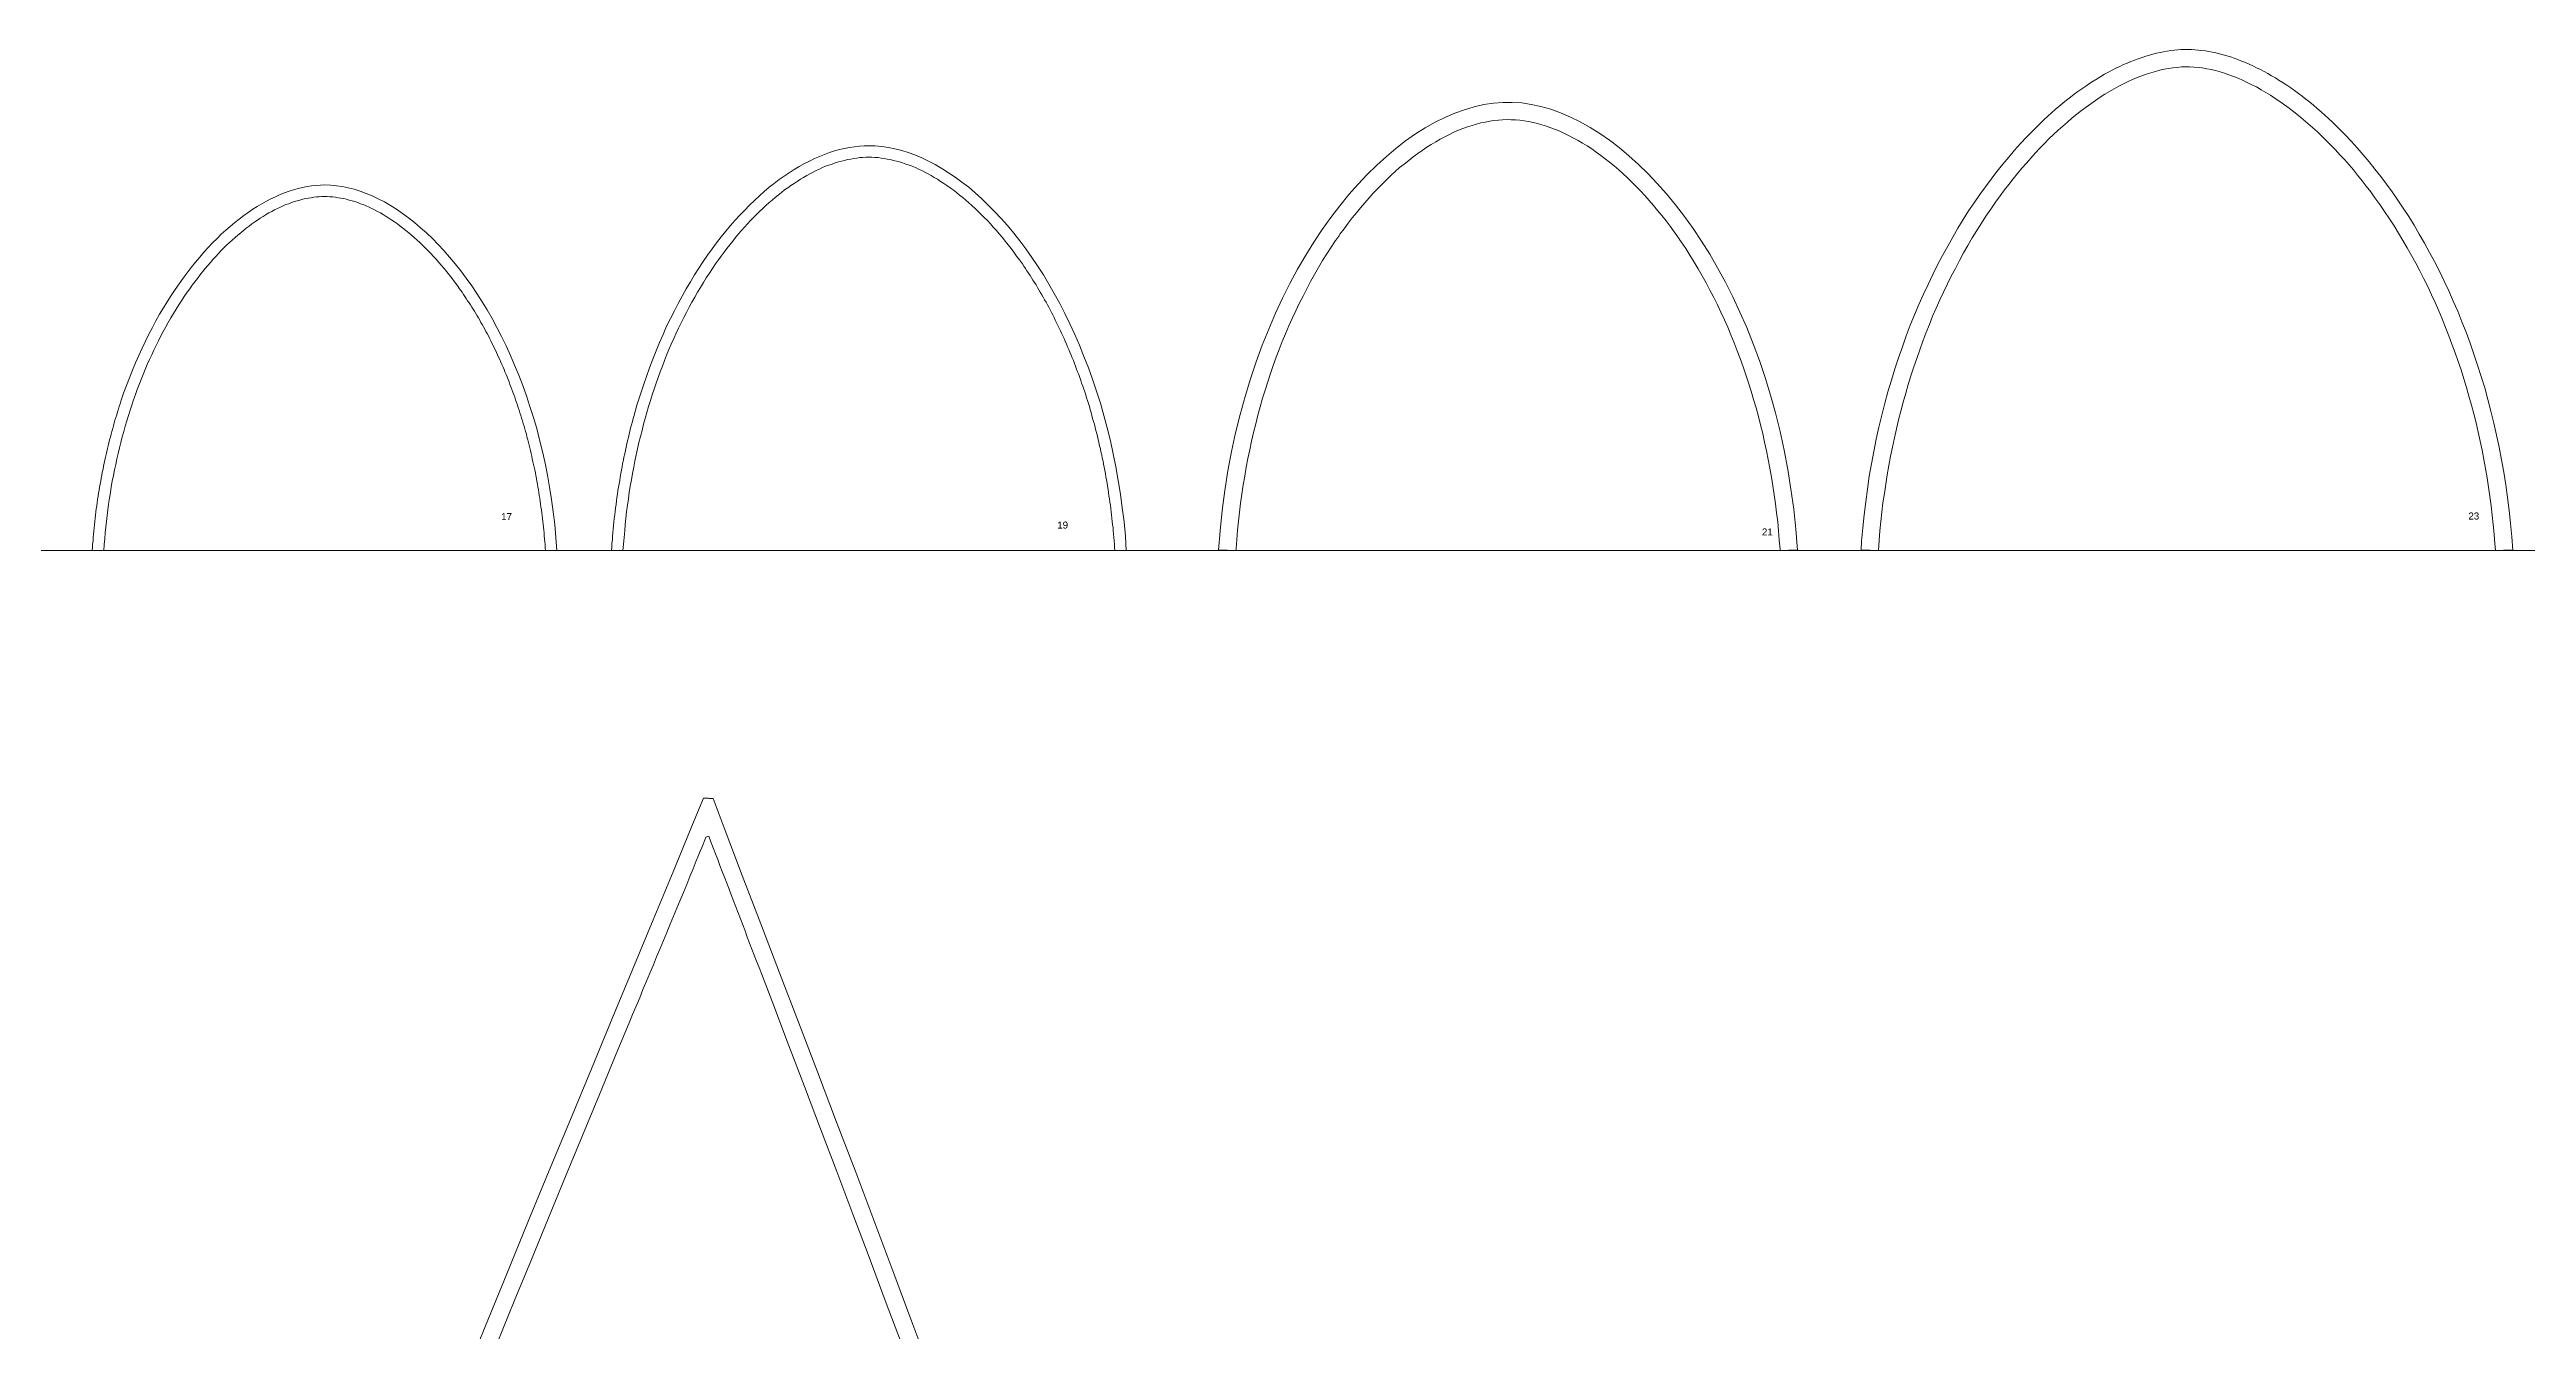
# Model space of a CAD drawing. Header units: inches. Extents: x -11188 to 11060, y -18103 to 6291.
# Drawn here: x -591 to 696, y 76 to 741 of the extents above; entities that cross this region are included whole.
import ezdxf

# ---------------------------------------------------------------- set-up
doc = ezdxf.new("R2010")
doc.units = ezdxf.units.IN
doc.header["$MEASUREMENT"] = 0
for name, color, linetype, lineweight in [('NAILERS', 7, 'Continuous', 9), ('SECT-ELEV_dwg', 8, 'Continuous', 9), ('SPIRE', 7, 'Continuous', 9)]:
    doc.layers.add(name, color=color, linetype=linetype, lineweight=lineweight)
doc.styles.add('Arial_9', font='arial.ttf', dxfattribs={"height": 3.644473})

# ---------------------------------------------------------------- blocks, each defined once
blk = doc.blocks.new('SECT-ELEV_dwg-315180-Level 1')
at = {"lineweight": 9}
blk.add_line((-2118.2, 481.1), (11059.8, 481.1), dxfattribs=at)
at = {"layer": 'NAILERS', "flags": 128}
for points in [[(688.9, 481.4), (688.4, 488.3), (687.7, 495.2), (687, 502), (686.2, 508.7), (685.2, 515.3), (684.2, 521.9), (683, 528.3), (681.8, 534.8), (680.5, 541.1), (679, 547.3), (677.5, 553.5), (675.9, 559.6), (674.3, 565.6), (672.5, 571.6), (670.6, 577.4), (668.7, 583.2), (666.7, 588.9), (664.6, 594.5), (662.5, 600), (660.3, 605.4), (658, 610.7), (655.6, 616), (653.2, 621.1), (650.8, 626.2), (648.2, 631.2), (645.7, 636), (643, 640.8), (640.3, 645.5), (637.6, 650.1), (634.8, 654.6), (632, 658.9), (629.1, 663.2), (626.2, 667.4), (623.3, 671.5), (620.3, 675.4), (617.3, 679.3), (614.2, 683.1), (611.2, 686.7), (608.1, 690.3), (604.9, 693.7), (601.8, 697), (599, 699.8), (597.1, 701.8), (595.2, 703.6), (593.2, 705.5), (591.3, 707.3), (589.3, 709), (587.3, 710.7), (585.4, 712.4), (583.4, 714), (581.4, 715.6), (579.4, 717.1), (577.5, 718.6), (575.5, 720), (573.5, 721.4), (571.5, 722.8), (569.6, 724.1), (567.6, 725.3), (565.6, 726.6), (563.6, 727.7), (561.7, 728.9), (559.7, 729.9), (557.8, 731), (555.8, 731.9), (553.8, 732.9), (551.9, 733.8), (550, 734.6), (548, 735.4), (546.1, 736.1), (544.2, 736.8), (542.3, 737.5), (540.4, 738.1), (538.5, 738.6), (536.6, 739.1), (534.7, 739.6), (532.9, 740), (531, 740.3), (529.2, 740.6), (527.3, 740.9), (525.5, 741.1), (523.7, 741.2), (521.9, 741.3), (520.2, 741.3), (518.4, 741.3), (516.6, 741.3), (514.8, 741.2), (513, 741), (511.2, 740.8), (509.4, 740.5), (507.5, 740.2), (505.7, 739.8), (503.8, 739.4), (501.9, 739), (500.1, 738.4), (498.2, 737.9), (496.3, 737.3), (494.3, 736.6), (492.4, 735.9), (490.5, 735.1), (488.6, 734.3), (486.6, 733.5), (484.7, 732.6), (482.7, 731.6), (480.8, 730.6), (478.8, 729.6), (476.8, 728.5), (474.9, 727.3), (472.9, 726.2), (470.9, 724.9), (468.9, 723.7), (467, 722.3), (465, 721), (463, 719.6), (461, 718.1), (459.1, 716.6), (457.1, 715.1), (455.1, 713.5), (453.1, 711.8), (451.2, 710.2), (449.2, 708.4), (447.3, 706.7), (445.3, 704.9), (443.4, 703), (441.4, 701.1), (439.5, 699.2), (436.3, 695.9), (433.2, 692.6), (430.1, 689.1), (427, 685.5), (423.9, 681.8), (420.9, 678), (417.9, 674.1), (414.9, 670.1), (412, 666), (409.1, 661.8), (406.2, 657.5), (403.4, 653.1), (400.6, 648.6), (397.9, 643.9), (395.3, 639.2), (392.6, 634.4), (390.1, 629.5), (387.6, 624.5), (385.1, 619.4), (382.7, 614.3), (380.4, 609), (378.1, 603.6), (375.9, 598.2), (373.8, 592.6), (371.8, 587), (369.8, 581.3), (367.9, 575.5), (366.1, 569.6), (364.3, 563.6), (362.7, 557.6), (361.1, 551.5), (359.6, 545.3), (358.2, 539), (356.9, 532.6), (355.7, 526.2), (354.6, 519.7), (353.6, 513.1), (352.7, 506.4), (351.9, 499.7), (351.2, 492.9), (350.6, 486), (350.3, 481.4), (350.3, 481.4), (350.4, 481.4), (350.5, 481.4), (350.6, 481.4), (350.7, 481.4), (350.9, 481.4), (351, 481.4), (351.2, 481.4), (351.4, 481.4), (351.7, 481.4), (351.9, 481.4), (352.2, 481.3), (352.5, 481.3), (352.8, 481.3), (353.1, 481.3), (353.4, 481.3), (353.7, 481.3), (354, 481.3), (354.3, 481.3), (354.6, 481.3), (355, 481.3), (355.3, 481.2), (355.6, 481.2), (355.9, 481.2), (356.2, 481.2), (356.5, 481.2), (356.8, 481.2), (357.1, 481.2), (357.4, 481.2), (357.7, 481.2), (357.9, 481.2), (358.1, 481.1), (358.4, 481.1), (358.6, 481.1), (358.7, 481.1), (358.9, 481.1), (359, 481.1), (359.1, 481.1), (359.2, 481.1), (359.3, 481.1), (359.3, 481.1), (359.3, 481.1), (359.3, 481.1), (359.3, 481.1), (359.3, 481.1), (359.3, 481.1), (359.3, 481.2), (359.3, 481.2), (359.3, 481.2), (359.3, 481.2), (359.3, 481.2), (359.3, 481.2), (359.3, 481.2), (359.3, 481.2), (359.3, 481.2), (359.3, 481.2), (359.3, 481.2), (359.3, 481.2), (359.3, 481.2), (359.3, 481.2), (359.3, 481.3), (359.3, 481.3), (359.3, 481.3), (359.3, 481.3), (359.3, 481.3), (359.3, 481.3), (359.3, 481.3), (359.3, 481.3), (359.3, 481.3), (359.3, 481.3), (359.3, 481.3), (359.3, 481.3), (359.3, 481.3), (359.3, 481.3), (359.3, 481.4), (359.3, 481.4), (359.3, 481.4), (359.3, 481.4), (359.3, 481.4), (359.3, 481.4), (359.3, 481.4), (359.3, 481.4), (359.3, 481.4), (359.7, 486.4), (360.1, 491.3), (360.6, 496.2), (361.1, 501.1), (361.7, 506), (362.4, 510.8), (363.1, 515.7), (363.9, 520.5), (364.7, 525.3), (365.6, 530.1), (366.6, 534.8), (367.6, 539.6), (368.7, 544.3), (369.8, 549), (371, 553.6), (372.2, 558.2), (373.5, 562.8), (374.8, 567.4), (376.2, 571.9), (377.7, 576.5), (379.2, 580.9), (380.8, 585.4), (382.4, 589.8), (384, 594.1), (385.8, 598.5), (387.5, 602.8), (389.4, 607), (391.2, 611.3), (393.2, 615.4), (395.2, 619.6), (397.2, 623.7), (399.3, 627.7), (401.4, 631.7), (403.6, 635.7), (405.8, 639.6), (408.1, 643.5), (410.4, 647.3), (412.8, 651.1), (415.2, 654.8), (417.7, 658.4), (420.2, 662.1), (422.6, 665.4), (424.8, 668.4), (427.1, 671.3), (429.3, 674.2), (431.6, 677), (433.9, 679.7), (436.2, 682.4), (438.5, 685), (440.8, 687.6), (443.2, 690.1), (445.6, 692.5), (447.9, 694.9), (450.3, 697.2), (452.7, 699.4), (455.1, 701.6), (457.5, 703.7), (460, 705.8), (462.4, 707.7), (464.8, 709.7), (467.2, 711.5), (469.7, 713.2), (472.1, 714.9), (474.5, 716.6), (477, 718.1), (479.4, 719.6), (481.8, 721), (484.2, 722.3), (486.6, 723.5), (489, 724.7), (491.4, 725.8), (493.8, 726.8), (496.2, 727.7), (498.5, 728.5), (500.8, 729.3), (503.2, 730), (505.5, 730.6), (507.8, 731.1), (510, 731.5), (512.3, 731.9), (514.5, 732.1), (516.7, 732.3), (518.9, 732.3), (521, 732.3), (523.2, 732.2), (525.4, 732), (527.6, 731.8), (529.9, 731.4), (532.2, 730.9), (534.5, 730.4), (536.8, 729.8), (539.1, 729.1), (541.4, 728.3), (543.8, 727.4), (546.2, 726.5), (548.5, 725.4), (550.9, 724.3), (553.3, 723.1), (555.7, 721.9), (558.2, 720.5), (560.6, 719.1), (563, 717.6), (565.4, 716), (567.9, 714.4), (570.3, 712.7), (572.7, 710.9), (575.2, 709), (577.6, 707.1), (580, 705.1), (582.4, 703), (584.8, 700.9), (587.2, 698.7), (589.6, 696.4), (592, 694.1), (594.4, 691.7), (596.8, 689.3), (599.1, 686.7), (601.4, 684.2), (603.8, 681.5), (606.1, 678.8), (608.3, 676.1), (610.6, 673.2), (612.8, 670.4), (615.1, 667.4), (617.3, 664.4), (619.8, 660.9), (622.3, 657.2), (624.8, 653.5), (627.2, 649.8), (629.5, 646), (631.8, 642.2), (634.1, 638.3), (636.3, 634.4), (638.5, 630.4), (640.6, 626.4), (642.7, 622.3), (644.7, 618.2), (646.6, 614), (648.6, 609.9), (650.4, 605.6), (652.2, 601.4), (654, 597), (655.7, 592.7), (657.3, 588.3), (658.9, 583.9), (660.5, 579.4), (662, 575), (663.4, 570.4), (664.8, 565.9), (666.1, 561.3), (667.4, 556.7), (668.6, 552.1), (669.8, 547.4), (670.9, 542.7), (671.9, 538), (672.9, 533.2), (673.8, 528.5), (674.7, 523.7), (675.5, 518.9), (676.3, 514.1), (677, 509.2), (677.6, 504.3), (678.2, 499.5), (678.7, 494.6), (679.2, 489.6), (679.6, 484.7), (679.9, 481.4), (679.9, 481.4), (679.9, 481.4), (679.9, 481.4), (679.9, 481.4), (679.9, 481.4), (679.9, 481.4), (679.9, 481.4), (679.9, 481.4), (679.9, 481.3), (679.9, 481.3), (679.9, 481.3), (679.9, 481.3), (679.9, 481.3), (679.9, 481.3), (679.9, 481.3), (679.9, 481.3), (679.9, 481.3), (679.9, 481.3), (679.9, 481.3), (679.9, 481.3), (679.9, 481.3), (679.9, 481.3), (679.9, 481.2), (679.9, 481.2), (679.9, 481.2), (679.9, 481.2), (679.9, 481.2), (679.9, 481.2), (679.9, 481.2), (679.9, 481.2), (679.9, 481.2), (679.9, 481.2), (679.9, 481.2), (679.9, 481.2), (679.9, 481.2), (679.9, 481.1), (679.9, 481.1), (679.9, 481.1), (679.9, 481.1), (679.9, 481.1), (679.9, 481.1), (679.9, 481.1), (679.9, 481.1), (680, 481.1), (680.1, 481.1), (680.2, 481.1), (680.3, 481.1), (680.5, 481.1), (680.7, 481.1), (680.9, 481.1), (681.1, 481.2), (681.3, 481.2), (681.6, 481.2), (681.9, 481.2), (682.1, 481.2), (682.4, 481.2), (682.7, 481.2), (683, 481.2), (683.4, 481.2), (683.7, 481.2), (684, 481.2), (684.3, 481.3), (684.6, 481.3), (685, 481.3), (685.3, 481.3), (685.6, 481.3), (685.9, 481.3), (686.2, 481.3), (686.5, 481.3), (686.8, 481.3), (687.1, 481.4), (687.3, 481.4), (687.6, 481.4), (687.8, 481.4), (688, 481.4), (688.2, 481.4), (688.4, 481.4), (688.5, 481.4), (688.6, 481.4), (688.7, 481.4), (688.8, 481.4), (688.9, 481.4)], [(317.2, 481.4), (316.4, 492.2), (315.3, 502.7), (313.9, 513.1), (312.2, 523.3), (310.3, 533.3), (308.2, 543), (305.8, 552.6), (303.3, 561.9), (300.5, 571), (297.5, 579.8), (294.3, 588.5), (290.9, 596.9), (287.4, 605), (283.7, 612.9), (279.8, 620.5), (275.8, 627.9), (271.7, 635), (267.4, 641.8), (263, 648.4), (258.5, 654.7), (253.9, 660.7), (249.2, 666.4), (244.4, 671.8), (239.6, 676.9), (234.7, 681.7), (229.7, 686.2), (224.7, 690.4), (219.6, 694.2), (214.6, 697.7), (209.5, 700.9), (204.4, 703.8), (199.3, 706.3), (194.2, 708.5), (189.1, 710.3), (184, 711.7), (179, 712.8), (174, 713.6), (169.1, 713.9), (164.3, 713.9), (159.3, 713.5), (154.4, 712.8), (149.3, 711.6), (144.3, 710.1), (139.2, 708.3), (134.1, 706.1), (129, 703.6), (123.9, 700.7), (118.8, 697.5), (113.7, 693.9), (108.7, 690), (103.7, 685.8), (98.7, 681.3), (93.8, 676.5), (89, 671.4), (84.2, 666), (79.5, 660.2), (74.9, 654.2), (70.4, 647.9), (66, 641.3), (61.8, 634.5), (57.6, 627.3), (53.6, 619.9), (49.8, 612.3), (46.1, 604.4), (42.6, 596.2), (39.2, 587.8), (36.1, 579.2), (33.1, 570.3), (30.3, 561.2), (27.7, 551.8), (25.4, 542.3), (23.3, 532.5), (21.4, 522.5), (19.8, 512.3), (18.4, 501.9), (17.3, 491.3), (16.5, 481.4), (16.6, 481.4), (16.6, 481.4), (16.7, 481.4), (16.8, 481.4), (17, 481.4), (17.1, 481.4), (17.3, 481.4), (17.6, 481.4), (17.8, 481.4), (18.1, 481.4), (18.3, 481.3), (18.6, 481.3), (19, 481.3), (19.3, 481.3), (19.6, 481.3), (19.9, 481.3), (20.3, 481.3), (20.6, 481.3), (21, 481.3), (21.3, 481.2), (21.7, 481.2), (22, 481.2), (22.4, 481.2), (22.7, 481.2), (23, 481.2), (23.3, 481.2), (23.6, 481.2), (23.9, 481.2), (24.2, 481.2), (24.4, 481.1), (24.7, 481.1), (24.9, 481.1), (25.1, 481.1), (25.2, 481.1), (25.3, 481.1), (25.4, 481.1), (25.5, 481.1), (25.5, 481.1), (25.5, 481.1), (25.5, 481.1), (25.5, 481.1), (25.5, 481.1), (25.5, 481.1), (25.5, 481.2), (25.5, 481.2), (25.5, 481.2), (25.5, 481.2), (25.5, 481.2), (25.5, 481.2), (25.5, 481.2), (25.5, 481.2), (25.5, 481.2), (25.5, 481.2), (25.5, 481.2), (25.5, 481.2), (25.5, 481.2), (25.5, 481.3), (25.5, 481.3), (25.5, 481.3), (25.5, 481.3), (25.5, 481.3), (25.5, 481.3), (25.5, 481.3), (25.5, 481.3), (25.5, 481.3), (25.5, 481.3), (25.5, 481.3), (25.5, 481.3), (25.6, 481.3), (25.6, 481.4), (25.6, 481.4), (25.6, 481.4), (25.6, 481.4), (25.6, 481.4), (25.6, 481.4), (25.6, 481.4), (25.6, 482.1), (26, 486.9), (26.4, 491.7), (26.9, 496.4), (27.4, 501.1), (28, 505.8), (28.6, 510.5), (29.3, 515.2), (30.1, 519.8), (30.9, 524.4), (31.8, 529), (32.7, 533.5), (33.7, 538), (34.7, 542.5), (35.8, 547), (37, 551.4), (38.2, 555.8), (39.4, 560.2), (40.7, 564.5), (42.1, 568.8), (43.5, 573.1), (44.9, 577.3), (46.5, 581.5), (48, 585.6), (49.6, 589.7), (51.3, 593.7), (53, 597.8), (54.8, 601.7), (56.6, 605.6), (58.4, 609.5), (60.4, 613.3), (62.3, 617.1), (64.3, 620.8), (66.4, 624.5), (68.5, 628.1), (70.6, 631.7), (72.8, 635.2), (75.1, 638.7), (77.3, 642.1), (78.1, 643.2), (78.1, 643.2), (78.1, 643.2), (78.2, 643.3), (78.2, 643.3), (78.2, 643.4), (78.2, 643.4), (78.3, 643.4), (78.3, 643.5), (78.3, 643.5), (78.4, 643.6), (78.4, 643.6), (78.4, 643.6), (78.4, 643.7), (78.5, 643.7), (78.5, 643.8), (78.5, 643.8), (78.6, 643.9), (78.6, 643.9), (78.6, 643.9), (78.6, 644), (78.7, 644), (78.7, 644.1), (78.7, 644.1), (78.8, 644.1), (78.8, 644.2), (78.8, 644.2), (78.8, 644.3), (78.9, 644.3), (78.9, 644.3), (78.9, 644.4), (79, 644.4), (79, 644.5), (79, 644.5), (79, 644.5), (79.1, 644.6), (79.1, 644.6), (79.1, 644.7), (79.6, 645.4), (81.7, 648.3), (83.8, 651.1), (86, 653.9), (88.1, 656.6), (90.3, 659.2), (92.5, 661.8), (94.7, 664.3), (96.9, 666.8), (99.2, 669.1), (101.5, 671.5), (103.7, 673.7), (106, 675.9), (108.3, 678), (110.6, 680), (113, 681.9), (115.3, 683.8), (117.6, 685.6), (120, 687.3), (122.3, 689), (124.7, 690.6), (127, 692.1), (129.4, 693.5), (131.7, 694.8), (134.1, 696.1), (136.5, 697.3), (138.8, 698.4), (141.2, 699.4), (143.5, 700.3), (145.8, 701.2), (148.2, 701.9), (150.5, 702.6), (152.8, 703.2), (155.1, 703.7), (157.4, 704.2), (159.6, 704.5), (161.9, 704.7), (164.1, 704.9), (166.4, 705), (168.6, 704.9), (170.8, 704.8), (173.1, 704.6), (175.3, 704.3), (177.6, 703.9), (179.9, 703.5), (182.2, 702.9), (184.5, 702.3), (186.9, 701.5), (189.2, 700.7), (191.5, 699.8), (193.9, 698.9), (196.2, 697.8), (198.6, 696.6), (200.9, 695.4), (203.3, 694.1), (205.6, 692.7), (208, 691.3), (210.4, 689.7), (212.7, 688.1), (215.1, 686.4), (217.4, 684.6), (219.7, 682.8), (222.1, 680.9), (224.4, 678.9), (226.7, 676.8), (229, 674.7), (231.3, 672.5), (233.5, 670.2), (235.8, 667.9), (238, 665.5), (240.2, 663), (242.5, 660.4), (244.6, 657.8), (246.8, 655.1), (249, 652.4), (251.1, 649.6), (253.2, 646.7), (254.6, 644.7), (254.7, 644.6), (254.7, 644.6), (254.7, 644.5), (254.8, 644.5), (254.8, 644.4), (254.8, 644.4), (254.9, 644.3), (254.9, 644.3), (254.9, 644.2), (255, 644.2), (255, 644.1), (255, 644.1), (255.1, 644.1), (255.1, 644), (255.1, 644), (255.2, 643.9), (255.2, 643.9), (255.2, 643.8), (255.3, 643.8), (255.3, 643.7), (255.4, 643.7), (255.4, 643.6), (255.4, 643.6), (255.5, 643.5), (255.5, 643.5), (255.5, 643.4), (255.6, 643.4), (255.6, 643.3), (255.6, 643.3), (255.7, 643.2), (255.7, 643.2), (255.7, 643.1), (255.8, 643.1), (255.8, 643), (255.8, 643), (255.9, 642.9), (255.9, 642.9), (255.9, 642.8), (255.9, 642.8), (255.9, 642.8), (255.9, 642.8), (255.9, 642.8), (255.9, 642.8), (256, 642.8), (256, 642.8), (256, 642.8), (256, 642.8), (256, 642.8), (256, 642.8), (256, 642.8), (256, 642.8), (256, 642.8), (256, 642.8), (256, 642.8), (256, 642.7), (256, 642.7), (256, 642.7), (256, 642.7), (256, 642.7), (256, 642.7), (256, 642.7), (256, 642.7), (256, 642.7), (256, 642.7), (256, 642.7), (256, 642.7), (256, 642.7), (256, 642.7), (256, 642.7), (256, 642.7), (256, 642.7), (256, 642.7), (256, 642.7), (256, 642.7), (256, 642.7), (256, 642.7), (256.9, 641.4), (259.2, 638), (261.4, 634.5), (263.6, 631), (265.7, 627.4), (267.8, 623.8), (269.8, 620.1), (271.8, 616.4), (273.8, 612.6), (275.7, 608.8), (277.5, 604.9), (279.3, 601), (281.1, 597.1), (282.7, 593.1), (284.4, 589), (286, 584.9), (287.5, 580.8), (289, 576.6), (290.5, 572.4), (291.9, 568.2), (293.2, 563.9), (294.5, 559.6), (295.8, 555.2), (297, 550.8), (298.1, 546.4), (299.2, 542), (300.2, 537.5), (301.2, 533), (302.1, 528.5), (302.9, 523.9), (303.8, 519.3), (304.5, 514.7), (305.2, 510), (305.8, 505.4), (306.4, 500.7), (307, 496), (307.4, 491.3), (307.8, 486.5), (308.2, 481.8), (308.2, 481.4), (308.2, 481.4), (308.2, 481.4), (308.2, 481.4), (308.2, 481.4), (308.2, 481.4), (308.2, 481.4), (308.2, 481.3), (308.2, 481.3), (308.2, 481.3), (308.2, 481.3), (308.2, 481.3), (308.2, 481.3), (308.2, 481.3), (308.2, 481.3), (308.2, 481.3), (308.2, 481.3), (308.2, 481.3), (308.2, 481.3), (308.2, 481.3), (308.2, 481.2), (308.2, 481.2), (308.2, 481.2), (308.2, 481.2), (308.2, 481.2), (308.2, 481.2), (308.2, 481.2), (308.2, 481.2), (308.2, 481.2), (308.2, 481.2), (308.2, 481.2), (308.2, 481.2), (308.2, 481.2), (308.2, 481.1), (308.2, 481.1), (308.2, 481.1), (308.2, 481.1), (308.2, 481.1), (308.2, 481.1), (308.3, 481.1), (308.3, 481.1), (308.4, 481.1), (308.6, 481.1), (308.7, 481.1), (308.9, 481.1), (309.1, 481.1), (309.3, 481.1), (309.6, 481.2), (309.9, 481.2), (310.2, 481.2), (310.5, 481.2), (310.8, 481.2), (311.1, 481.2), (311.4, 481.2), (311.8, 481.2), (312.1, 481.2), (312.5, 481.2), (312.8, 481.3), (313.2, 481.3), (313.5, 481.3), (313.9, 481.3), (314.2, 481.3), (314.5, 481.3), (314.8, 481.3), (315.1, 481.3), (315.4, 481.3), (315.7, 481.4), (316, 481.4), (316.2, 481.4), (316.4, 481.4), (316.6, 481.4), (316.8, 481.4), (317, 481.4), (317.1, 481.4), (317.2, 481.4), (317.2, 481.4)], [(-31.4, 481.1), (-31.4, 481.1), (-31.4, 481.1), (-31.4, 481.1), (-31.5, 481.1), (-31.5, 481.1), (-31.6, 481.1), (-31.7, 481.1), (-31.8, 481.1), (-31.9, 481.1), (-32, 481.1), (-32.1, 481.1), (-32.2, 481.1), (-32.4, 481.1), (-32.5, 481.1), (-32.7, 481.1), (-32.8, 481.1), (-33, 481.1), (-33.1, 481.1), (-33.3, 481.1), (-33.5, 481.1), (-33.7, 481.1), (-33.8, 481.1), (-34, 481.1), (-34.2, 481.1), (-34.4, 481.1), (-34.5, 481.1), (-34.7, 481.1), (-34.9, 481.1), (-35.1, 481.1), (-35.3, 481.1), (-35.4, 481.1), (-35.6, 481.1), (-35.8, 481.1), (-35.9, 481.1), (-36.1, 481.1), (-36.2, 481.1), (-36.4, 481.1), (-36.5, 481.1), (-36.6, 481.1), (-36.7, 481.1), (-36.9, 481.1), (-37, 481.1), (-37, 481.1), (-37.1, 481.1), (-37.2, 481.1), (-37.3, 481.1), (-37.3, 481.1), (-37.3, 481.1), (-37.4, 481.1), (-37.4, 481.1), (-37.5, 482.8), (-37.6, 484.5), (-37.7, 486.2), (-37.9, 487.9), (-38, 489.6), (-38.2, 491.3), (-38.3, 493), (-38.5, 494.6), (-38.7, 496.3), (-38.9, 498), (-39.1, 499.7), (-39.3, 501.3), (-39.5, 503), (-39.7, 504.7), (-39.9, 506.3), (-40.2, 508), (-40.4, 509.6), (-40.6, 511.3), (-40.9, 512.9), (-41.2, 514.6), (-41.4, 516.2), (-41.7, 517.9), (-42, 519.5), (-42.3, 521.1), (-42.6, 522.7), (-42.9, 524.4), (-43.2, 526), (-43.5, 527.6), (-43.9, 529.2), (-44.2, 530.8), (-44.6, 532.4), (-44.9, 534), (-45.3, 535.6), (-45.6, 537.2), (-46, 538.8), (-46.4, 540.4), (-46.8, 541.9), (-47.2, 543.5), (-47.6, 545.1), (-48, 546.7), (-48.4, 548.2), (-48.9, 549.8), (-49.3, 551.3), (-49.7, 552.9), (-50.2, 554.4), (-50.6, 555.9), (-51.1, 557.5), (-51.6, 559), (-52.1, 560.5), (-52.5, 562), (-53, 563.5), (-53.5, 565), (-54, 566.5), (-54.6, 568), (-55.1, 569.5), (-55.6, 571), (-56.1, 572.5), (-56.7, 574), (-57.2, 575.4), (-57.8, 576.9), (-58.3, 578.3), (-58.9, 579.8), (-59.5, 581.2), (-60.1, 582.7), (-60.7, 584.1), (-61.3, 585.5), (-61.9, 586.9), (-62.5, 588.4), (-63.1, 589.8), (-63.7, 591.2), (-64.3, 592.6), (-65, 594), (-65.6, 595.3), (-66.3, 596.7), (-66.9, 598.1), (-67.6, 599.4), (-68.3, 600.8), (-68.9, 602.1), (-69.6, 603.5), (-70.3, 604.8), (-71, 606.2), (-71.7, 607.5), (-72.4, 608.8), (-73.1, 610.1), (-73.9, 611.4), (-74.6, 612.7), (-75.3, 614), (-76.1, 615.3), (-76.8, 616.5), (-77.6, 617.8), (-78.3, 619.1), (-79.1, 620.3), (-79.9, 621.6), (-80.6, 622.8), (-81.4, 624), (-82.2, 625.2), (-83, 626.4), (-83.8, 627.6), (-84.6, 628.8), (-85.4, 630), (-86.9, 632.1), (-88.4, 634.1), (-89.8, 636.1), (-91.3, 638.1), (-92.8, 640), (-94.3, 641.9), (-95.8, 643.8), (-97.4, 645.6), (-98.9, 647.4), (-100.5, 649.1), (-102, 650.8), (-103.6, 652.5), (-105.2, 654.1), (-106.8, 655.7), (-108.3, 657.3), (-109.9, 658.8), (-111.6, 660.3), (-113.2, 661.7), (-114.8, 663.1), (-116.4, 664.5), (-118, 665.8), (-119.7, 667.1), (-121.3, 668.4), (-122.9, 669.6), (-124.6, 670.7), (-126.2, 671.8), (-127.9, 672.9), (-129.5, 674), (-131.2, 674.9), (-132.8, 675.9), (-134.4, 676.8), (-136.1, 677.7), (-137.7, 678.5), (-139.4, 679.3), (-141, 680), (-142.7, 680.7), (-144.3, 681.3), (-145.9, 681.9), (-147.6, 682.5), (-149.2, 683), (-150.8, 683.4), (-152.4, 683.8), (-154, 684.2), (-155.6, 684.5), (-157.2, 684.8), (-158.8, 685), (-160.4, 685.2), (-162, 685.3), (-163.6, 685.4), (-165.1, 685.4), (-166.7, 685.4), (-168.2, 685.3), (-169.8, 685.2), (-171.4, 685), (-173, 684.8), (-174.6, 684.5), (-176.2, 684.2), (-177.8, 683.8), (-179.4, 683.4), (-181, 683), (-182.7, 682.5), (-184.3, 681.9), (-185.9, 681.3), (-187.6, 680.7), (-189.2, 680), (-190.8, 679.3), (-192.5, 678.5), (-194.1, 677.7), (-195.8, 676.8), (-197.4, 675.9), (-199.1, 674.9), (-200.7, 674), (-202.4, 672.9), (-204, 671.8), (-205.7, 670.7), (-207.3, 669.6), (-208.9, 668.4), (-210.6, 667.1), (-212.2, 665.8), (-213.8, 664.5), (-215.4, 663.1), (-217.1, 661.7), (-218.7, 660.3), (-220.3, 658.8), (-221.9, 657.3), (-223.5, 655.7), (-225.1, 654.1), (-226.6, 652.5), (-228.2, 650.8), (-229.8, 649.1), (-231.3, 647.4), (-232.8, 645.6), (-234.4, 643.8), (-235.9, 641.9), (-237.4, 640), (-238.9, 638.1), (-240.4, 636.1), (-241.9, 634.1), (-243.3, 632.1), (-244.8, 630), (-246.4, 627.6), (-248, 625.2), (-249.6, 622.8), (-251.1, 620.3), (-252.7, 617.8), (-254.2, 615.3), (-255.6, 612.7), (-257.1, 610.1), (-258.5, 607.5), (-259.9, 604.8), (-261.3, 602.1), (-262.6, 599.4), (-264, 596.7), (-265.2, 594), (-266.5, 591.2), (-267.8, 588.4), (-269, 585.5), (-270.2, 582.7), (-271.3, 579.8), (-272.4, 576.9), (-273.5, 574), (-274.6, 571), (-275.7, 568), (-276.7, 565), (-277.7, 562), (-278.6, 559), (-279.6, 555.9), (-280.5, 552.9), (-281.4, 549.8), (-282.2, 546.7), (-283, 543.5), (-283.8, 540.4), (-284.6, 537.2), (-285.3, 534), (-286, 530.8), (-286.7, 527.6), (-287.3, 524.4), (-287.9, 521.1), (-288.5, 517.9), (-289.1, 514.6), (-289.6, 511.3), (-290.1, 508), (-290.5, 504.7), (-291, 501.3), (-291.4, 498), (-291.7, 494.6), (-292, 491.3), (-292.3, 487.9), (-292.6, 484.5), (-292.9, 481.1), (-292.9, 481.1), (-292.9, 481.1), (-292.9, 481.1), (-293, 481.1), (-293, 481.1), (-293.1, 481.1), (-293.2, 481.1), (-293.3, 481.1), (-293.4, 481.1), (-293.5, 481.1), (-293.6, 481.1), (-293.7, 481.1), (-293.9, 481.1), (-294, 481.1), (-294.2, 481.1), (-294.3, 481.1), (-294.5, 481.1), (-294.6, 481.1), (-294.8, 481.1), (-295, 481.1), (-295.1, 481.1), (-295.3, 481.1), (-295.5, 481.1), (-295.7, 481.1), (-295.9, 481.1), (-296, 481.1), (-296.2, 481.1), (-296.4, 481.1), (-296.6, 481.1), (-296.7, 481.1), (-296.9, 481.1), (-297.1, 481.1), (-297.2, 481.1), (-297.4, 481.1), (-297.6, 481.1), (-297.7, 481.1), (-297.8, 481.1), (-298, 481.1), (-298.1, 481.1), (-298.2, 481.1), (-298.3, 481.1), (-298.4, 481.1), (-298.5, 481.1), (-298.6, 481.1), (-298.7, 481.1), (-298.7, 481.1), (-298.8, 481.1), (-298.8, 481.1), (-298.8, 481.1), (-298.9, 481.1), (-298.7, 483), (-298.6, 484.9), (-298.4, 486.7), (-298.3, 488.6), (-298.1, 490.5), (-298, 492.3), (-297.8, 494.2), (-297.6, 496), (-297.4, 497.8), (-297.2, 499.7), (-297, 501.5), (-296.7, 503.3), (-296.5, 505.1), (-296.3, 506.9), (-296, 508.7), (-295.8, 510.5), (-295.5, 512.3), (-295.2, 514.1), (-294.9, 515.8), (-294.6, 517.6), (-294.3, 519.3), (-294, 521.1), (-293.7, 522.8), (-293.4, 524.6), (-293.1, 526.3), (-292.7, 528), (-292.4, 529.7), (-292, 531.4), (-291.6, 533.1), (-291.3, 534.8), (-290.9, 536.5), (-290.5, 538.2), (-290.1, 539.8), (-289.7, 541.5), (-289.3, 543.1), (-288.9, 544.8), (-288.5, 546.4), (-288, 548.1), (-287.6, 549.7), (-287.1, 551.3), (-286.7, 552.9), (-286.2, 554.5), (-285.8, 556.1), (-285.3, 557.7), (-284.8, 559.3), (-284.3, 560.8), (-283.8, 562.4), (-283.3, 564), (-282.8, 565.5), (-282.3, 567.1), (-280.7, 571.6), (-279.1, 576.1), (-277.4, 580.6), (-275.7, 584.9), (-273.9, 589.2), (-272.1, 593.4), (-270.2, 597.6), (-268.2, 601.6), (-266.2, 605.6), (-264.2, 609.5), (-262.2, 613.3), (-260, 617.1), (-257.9, 620.7), (-255.7, 624.3), (-253.5, 627.8), (-251.2, 631.2), (-248.9, 634.5), (-246.6, 637.8), (-244.3, 641), (-241.9, 644), (-239.5, 647), (-237.1, 649.9), (-234.6, 652.7), (-232.1, 655.4), (-229.6, 658), (-227.1, 660.6), (-224.6, 663), (-222, 665.4), (-219.5, 667.6), (-216.9, 669.8), (-214.3, 671.8), (-211.7, 673.8), (-209.1, 675.6), (-206.5, 677.4), (-203.9, 679.1), (-201.3, 680.6), (-198.6, 682.1), (-196, 683.4), (-193.4, 684.7), (-190.8, 685.8), (-188.2, 686.9), (-185.6, 687.8), (-183, 688.7), (-180.4, 689.4), (-177.8, 690), (-175.2, 690.5), (-172.7, 690.9), (-170.1, 691.2), (-167.6, 691.3), (-165.1, 691.4), (-161.8, 691.3), (-158.4, 691), (-155, 690.5), (-151.6, 689.8), (-148.1, 688.9), (-144.7, 687.8), (-141.2, 686.6), (-137.7, 685.1), (-134.2, 683.4), (-130.7, 681.6), (-127.2, 679.6), (-123.7, 677.4), (-120.3, 675), (-116.8, 672.5), (-113.3, 669.8), (-109.9, 666.9), (-106.5, 663.8), (-103.1, 660.6), (-99.8, 657.2), (-96.4, 653.6), (-93.2, 649.9), (-89.9, 646), (-86.7, 642), (-83.6, 637.8), (-80.5, 633.4), (-77.5, 629), (-74.5, 624.3), (-71.6, 619.5), (-68.8, 614.6), (-66, 609.5), (-63.3, 604.3), (-60.7, 598.9), (-58.2, 593.4), (-55.7, 587.8), (-53.4, 582), (-51.1, 576.1), (-48.9, 570.1), (-46.9, 564), (-44.9, 557.7), (-43.1, 551.3), (-41.3, 544.8), (-39.7, 538.2), (-38.2, 531.4), (-36.8, 524.6), (-35.6, 517.6), (-34.5, 510.5), (-33.5, 503.3), (-32.6, 496), (-31.9, 488.6)], [(-327.2, 481.1), (-327.2, 481.1), (-327.2, 481.1), (-327.2, 481.1), (-327.3, 481.1), (-327.3, 481.1), (-327.4, 481.1), (-327.5, 481.1), (-327.6, 481.1), (-327.7, 481.1), (-327.8, 481.1), (-327.9, 481.1), (-328, 481.1), (-328.2, 481.1), (-328.3, 481.1), (-328.5, 481.1), (-328.6, 481.1), (-328.8, 481.1), (-328.9, 481.1), (-329.1, 481.1), (-329.3, 481.1), (-329.5, 481.1), (-329.6, 481.1), (-329.8, 481.1), (-330, 481.1), (-330.2, 481.1), (-330.4, 481.1), (-330.5, 481.1), (-330.7, 481.1), (-330.9, 481.1), (-331.1, 481.1), (-331.2, 481.1), (-331.4, 481.1), (-331.6, 481.1), (-331.7, 481.1), (-331.9, 481.1), (-332, 481.1), (-332.2, 481.1), (-332.3, 481.1), (-332.4, 481.1), (-332.6, 481.1), (-332.7, 481.1), (-332.8, 481.1), (-332.9, 481.1), (-332.9, 481.1), (-333, 481.1), (-333.1, 481.1), (-333.1, 481.1), (-333.1, 481.1), (-333.2, 481.1), (-333.2, 481.1), (-333.3, 482.6), (-333.4, 484.2), (-333.5, 485.7), (-333.6, 487.2), (-333.8, 488.7), (-333.9, 490.3), (-334, 491.8), (-334.2, 493.3), (-334.4, 494.8), (-334.5, 496.3), (-334.7, 497.8), (-334.9, 499.3), (-335.1, 500.8), (-335.3, 502.3), (-335.5, 503.8), (-335.7, 505.3), (-335.9, 506.8), (-336.1, 508.3), (-336.4, 509.8), (-336.6, 511.3), (-336.8, 512.7), (-337.1, 514.2), (-337.3, 515.7), (-337.6, 517.2), (-337.9, 518.6), (-338.2, 520.1), (-338.4, 521.5), (-338.7, 523), (-339, 524.4), (-339.3, 525.9), (-339.7, 527.3), (-340, 528.8), (-340.3, 530.2), (-340.6, 531.6), (-341, 533.1), (-341.3, 534.5), (-341.7, 535.9), (-342, 537.3), (-342.4, 538.7), (-342.8, 540.2), (-343.1, 541.6), (-343.5, 543), (-343.9, 544.4), (-344.3, 545.7), (-344.7, 547.1), (-345.1, 548.5), (-345.6, 549.9), (-346, 551.3), (-346.4, 552.6), (-346.8, 554), (-347.3, 555.4), (-347.7, 556.7), (-348.2, 558.1), (-348.7, 559.4), (-349.1, 560.8), (-349.6, 562.1), (-350.1, 563.4), (-350.6, 564.7), (-351.1, 566.1), (-351.6, 567.4), (-352.1, 568.7), (-352.6, 570), (-353.1, 571.3), (-353.6, 572.6), (-354.2, 573.9), (-354.7, 575.2), (-355.2, 576.4), (-355.8, 577.7), (-356.3, 579), (-356.9, 580.3), (-357.5, 581.5), (-358, 582.8), (-358.6, 584), (-359.2, 585.2), (-359.8, 586.5), (-360.4, 587.7), (-361, 588.9), (-361.6, 590.1), (-362.2, 591.4), (-362.8, 592.6), (-363.5, 593.8), (-364.1, 594.9), (-364.7, 596.1), (-365.4, 597.3), (-366, 598.5), (-366.7, 599.6), (-367.3, 600.8), (-368, 602), (-368.7, 603.1), (-369.4, 604.2), (-370.1, 605.4), (-370.7, 606.5), (-371.4, 607.6), (-372.1, 608.7), (-372.8, 609.8), (-373.6, 610.9), (-374.3, 612), (-375, 613.1), (-375.7, 614.2), (-376.5, 615.3), (-377.8, 617.1), (-379.1, 618.9), (-380.4, 620.7), (-381.7, 622.5), (-383.1, 624.2), (-384.4, 625.9), (-385.8, 627.6), (-387.2, 629.2), (-388.6, 630.8), (-389.9, 632.4), (-391.3, 633.9), (-392.8, 635.4), (-394.2, 636.9), (-395.6, 638.3), (-397, 639.7), (-398.5, 641.1), (-399.9, 642.4), (-401.3, 643.7), (-402.8, 645), (-404.2, 646.2), (-405.7, 647.4), (-407.2, 648.6), (-408.6, 649.7), (-410.1, 650.8), (-411.6, 651.8), (-413, 652.8), (-414.5, 653.8), (-416, 654.7), (-417.5, 655.6), (-418.9, 656.5), (-420.4, 657.3), (-421.9, 658.1), (-423.4, 658.8), (-424.8, 659.5), (-426.3, 660.1), (-427.8, 660.8), (-429.3, 661.3), (-430.7, 661.9), (-432.2, 662.4), (-433.6, 662.8), (-435.1, 663.2), (-436.5, 663.6), (-438, 663.9), (-439.4, 664.2), (-440.8, 664.4), (-442.3, 664.6), (-443.7, 664.8), (-445.1, 664.9), (-446.5, 665), (-447.9, 665), (-449.3, 665), (-450.7, 664.9), (-452.1, 664.8), (-453.5, 664.6), (-454.9, 664.4), (-456.4, 664.2), (-457.8, 663.9), (-459.2, 663.6), (-460.7, 663.2), (-462.1, 662.8), (-463.6, 662.4), (-465.1, 661.9), (-466.5, 661.3), (-468, 660.8), (-469.5, 660.1), (-470.9, 659.5), (-472.4, 658.8), (-473.9, 658.1), (-475.4, 657.3), (-476.8, 656.5), (-478.3, 655.6), (-479.8, 654.7), (-481.3, 653.8), (-482.7, 652.8), (-484.2, 651.8), (-485.7, 650.8), (-487.1, 649.7), (-488.6, 648.6), (-490.1, 647.4), (-491.5, 646.2), (-493, 645), (-494.4, 643.7), (-495.9, 642.4), (-497.3, 641.1), (-498.8, 639.7), (-500.2, 638.3), (-501.6, 636.9), (-503, 635.4), (-504.4, 633.9), (-505.8, 632.4), (-507.2, 630.8), (-508.6, 629.2), (-510, 627.6), (-511.3, 625.9), (-512.7, 624.2), (-514, 622.5), (-515.4, 620.7), (-516.7, 618.9), (-518, 617.1), (-519.3, 615.3), (-520.8, 613.1), (-522.2, 610.9), (-523.6, 608.7), (-525, 606.5), (-526.4, 604.2), (-527.8, 602), (-529.1, 599.6), (-530.4, 597.3), (-531.7, 594.9), (-532.9, 592.6), (-534.2, 590.1), (-535.4, 587.7), (-536.6, 585.2), (-537.7, 582.8), (-538.9, 580.3), (-540, 577.7), (-541.1, 575.2), (-542.2, 572.6), (-543.2, 570), (-544.2, 567.4), (-545.2, 564.7), (-546.2, 562.1), (-547.1, 559.4), (-548, 556.7), (-548.9, 554), (-549.8, 551.3), (-550.6, 548.5), (-551.5, 545.7), (-552.2, 543), (-553, 540.2), (-553.7, 537.3), (-554.5, 534.5), (-555.1, 531.6), (-555.8, 528.8), (-556.4, 525.9), (-557, 523), (-557.6, 520.1), (-558.2, 517.2), (-558.7, 514.2), (-559.2, 511.3), (-559.6, 508.3), (-560.1, 505.3), (-560.5, 502.3), (-560.9, 499.3), (-561.2, 496.3), (-561.6, 493.3), (-561.9, 490.3), (-562.1, 487.2), (-562.4, 484.2), (-562.6, 481.1), (-562.6, 481.1), (-562.6, 481.1), (-562.7, 481.1), (-562.7, 481.1), (-562.8, 481.1), (-562.8, 481.1), (-562.9, 481.1), (-563, 481.1), (-563.1, 481.1), (-563.2, 481.1), (-563.3, 481.1), (-563.5, 481.1), (-563.6, 481.1), (-563.7, 481.1), (-563.9, 481.1), (-564, 481.1), (-564.2, 481.1), (-564.4, 481.1), (-564.5, 481.1), (-564.7, 481.1), (-564.9, 481.1), (-565.1, 481.1), (-565.2, 481.1), (-565.4, 481.1), (-565.6, 481.1), (-565.8, 481.1), (-566, 481.1), (-566.1, 481.1), (-566.3, 481.1), (-566.5, 481.1), (-566.7, 481.1), (-566.8, 481.1), (-567, 481.1), (-567.1, 481.1), (-567.3, 481.1), (-567.4, 481.1), (-567.6, 481.1), (-567.7, 481.1), (-567.9, 481.1), (-568, 481.1), (-568.1, 481.1), (-568.2, 481.1), (-568.3, 481.1), (-568.4, 481.1), (-568.4, 481.1), (-568.5, 481.1), (-568.5, 481.1), (-568.6, 481.1), (-568.6, 481.1), (-568.6, 481.1), (-568.5, 482.8), (-568.4, 484.5), (-568.2, 486.2), (-568.1, 487.9), (-567.9, 489.6), (-567.8, 491.2), (-567.6, 492.9), (-567.5, 494.6), (-567.3, 496.2), (-567.1, 497.9), (-566.9, 499.5), (-566.7, 501.2), (-566.5, 502.8), (-566.3, 504.4), (-566, 506), (-565.8, 507.6), (-565.6, 509.3), (-565.3, 510.9), (-565.1, 512.5), (-564.8, 514), (-564.5, 515.6), (-564.2, 517.2), (-564, 518.8), (-563.7, 520.3), (-563.4, 521.9), (-563, 523.4), (-562.7, 525), (-562.4, 526.5), (-562.1, 528.1), (-561.7, 529.6), (-561.4, 531.1), (-561.1, 532.6), (-560.7, 534.1), (-560.3, 535.6), (-560, 537.1), (-559.6, 538.6), (-559.2, 540.1), (-558.8, 541.6), (-558.4, 543), (-558, 544.5), (-557.6, 545.9), (-557.2, 547.4), (-556.8, 548.8), (-556.4, 550.3), (-555.9, 551.7), (-555.5, 553.1), (-555, 554.5), (-554.6, 555.9), (-554.1, 557.3), (-553.7, 558.7), (-552.3, 562.9), (-550.8, 566.9), (-549.3, 570.9), (-547.7, 574.9), (-546.1, 578.7), (-544.4, 582.5), (-542.7, 586.3), (-541, 589.9), (-539.2, 593.5), (-537.3, 597), (-535.5, 600.5), (-533.6, 603.9), (-531.6, 607.2), (-529.7, 610.4), (-527.6, 613.6), (-525.6, 616.7), (-523.5, 619.7), (-521.4, 622.6), (-519.3, 625.4), (-517.2, 628.2), (-515, 630.9), (-512.8, 633.5), (-510.6, 636.1), (-508.4, 638.5), (-506.1, 640.9), (-503.8, 643.2), (-501.6, 645.4), (-499.3, 647.5), (-496.9, 649.5), (-494.6, 651.5), (-492.3, 653.3), (-489.9, 655.1), (-487.6, 656.8), (-485.2, 658.4), (-482.9, 659.9), (-480.5, 661.3), (-478.1, 662.6), (-475.8, 663.8), (-473.4, 664.9), (-471, 666), (-468.7, 666.9), (-466.3, 667.8), (-464, 668.5), (-461.7, 669.2), (-459.3, 669.7), (-457, 670.2), (-454.7, 670.5), (-452.4, 670.8), (-450.1, 670.9), (-447.9, 671), (-444.9, 670.9), (-441.8, 670.6), (-438.8, 670.2), (-435.7, 669.6), (-432.6, 668.8), (-429.4, 667.8), (-426.3, 666.6), (-423.2, 665.3), (-420, 663.8), (-416.8, 662.2), (-413.7, 660.3), (-410.5, 658.4), (-407.4, 656.2), (-404.3, 653.9), (-401.2, 651.5), (-398.1, 648.8), (-395, 646.1), (-391.9, 643.2), (-388.9, 640.1), (-385.9, 636.9), (-383, 633.5), (-380, 630), (-377.2, 626.4), (-374.3, 622.6), (-371.5, 618.7), (-368.8, 614.6), (-366.1, 610.4), (-363.5, 606.1), (-360.9, 601.6), (-358.4, 597), (-356, 592.3), (-353.6, 587.5), (-351.4, 582.5), (-349.2, 577.4), (-347, 572.2), (-345, 566.9), (-343, 561.5), (-341.2, 555.9), (-339.4, 550.3), (-337.7, 544.5), (-336.2, 538.6), (-334.7, 532.6), (-333.4, 526.5), (-332.1, 520.3), (-331, 514), (-330, 507.6), (-329.1, 501.2), (-328.3, 494.6), (-327.7, 487.9)]]:
    blk.add_lwpolyline(points, close=True, dxfattribs=at)
at = {"layer": 'SPIRE', "flags": 128}
for points in [[(-132.5, 52.8), (-142.3, 79.2), (-152.1, 105.6), (-162, 131.9), (-172, 158.2), (-181.9, 184.3), (-191.9, 210.4), (-201.7, 236.2), (-211.6, 261.8), (-221.3, 287.2), (-230.9, 312.3), (-240.3, 337.1), (-246.1, 352.3), (-246.2, 352.3), (-246.3, 352.3), (-246.4, 352.3), (-246.6, 352.3), (-246.8, 352.4), (-247, 352.4), (-247.3, 352.4), (-247.5, 352.4), (-247.8, 352.4), (-248.1, 352.4), (-248.4, 352.5), (-248.8, 352.5), (-249.1, 352.5), (-249.4, 352.5), (-249.7, 352.5), (-249.9, 352.5), (-250.2, 352.6), (-250.4, 352.6), (-250.6, 352.6), (-250.8, 352.6), (-250.9, 352.6), (-251, 352.6), (-251.1, 352.6), (-256.7, 338.8), (-266.9, 314.3), (-277.2, 289.3), (-287.7, 263.9), (-298.5, 238.1), (-309.3, 212), (-320.2, 185.7), (-331.2, 159.1), (-342.3, 132.3), (-353.3, 105.5), (-364.3, 78.5), (-375.2, 51.5)], [(-358.2, 69.5), (-349.4, 91.2), (-340.5, 112.9), (-331.6, 134.6), (-322.8, 156.1), (-313.9, 177.4), (-305.1, 198.6), (-296.4, 219.7), (-289.7, 235.8), (-287.9, 240.2), (-286, 244.5), (-284.2, 248.8), (-282.5, 253.1), (-280.7, 257.4), (-278.9, 261.7), (-277.1, 266), (-275.4, 270.2), (-273.6, 274.4), (-271.9, 278.6), (-270.1, 282.8), (-268.4, 287), (-266.7, 291.2), (-264.9, 295.4), (-263.2, 299.5), (-261.5, 303.6), (-259.8, 307.7), (-258.1, 311.8), (-256.4, 315.9), (-254.8, 320), (-253.1, 324.1), (-251.4, 328.1), (-249.8, 332.2), (-248.3, 332.8), (-247.2, 329.8), (-246, 326.8), (-244.9, 323.7), (-243.7, 320.7), (-242.5, 317.6), (-241.4, 314.5), (-240.2, 311.5), (-239, 308.4), (-237.8, 305.3), (-236.7, 302.3), (-235.5, 299.2), (-234.3, 296.1), (-233.1, 293), (-231.9, 289.8), (-230.7, 286.7), (-229.5, 283.6), (-228.3, 280.4), (-227.1, 277.3), (-225.9, 274.1), (-224.7, 270.9), (-223.5, 267.8), (-222.2, 264.6), (-221, 261.4), (-215.1, 246), (-206.9, 224.5), (-198.6, 202.7), (-190.2, 180.7), (-181.8, 158.7), (-173.4, 136.4), (-165, 114.1), (-156.6, 91.7), (-148.2, 69.3)]]:
    blk.add_lwpolyline(points, dxfattribs=at)
at = {"layer": 'NAILERS', "char_height": 3.64, "width": 5.853, "attachment_point": 1, "line_spacing_factor": 0.938532, "style": 'Arial_9'}
for s, insert in [('17', (-356.2, 500.6)), ('19', (-67.3, 496.2)), ('21', (298.8, 492.6)), ('23', (665.8, 500.9))]:
    blk.add_mtext(s, dxfattribs=dict(at, insert=insert))

msp = doc.modelspace()

# ---------------------------------------------------------------- block references
at = {"layer": 'SECT-ELEV_dwg', "color": 7}
msp.add_blockref('SECT-ELEV_dwg-315180-Level 1', (0, 0), dxfattribs=at)

doc.saveas('drawing.dxf')
